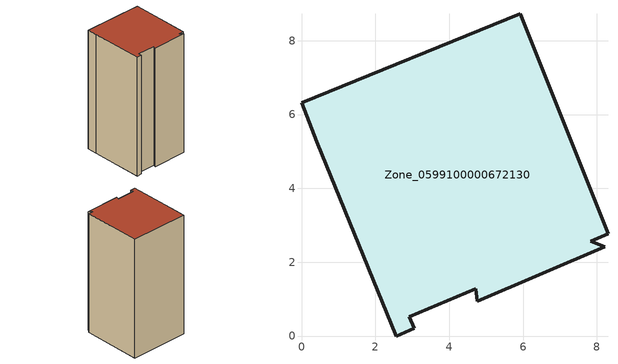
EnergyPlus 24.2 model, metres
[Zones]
Zone_0599100000672130
 floor ground (C_G): 8.22,2.41 4.75,0.94 4.72,1.28 2.92,0.53 3.05,0.21 2.56,0 0.41,5.26 0,6.31 5.92,8.72 8.3,2.77 7.84,2.57 z0
 wall outside (C_F): 2.56,0 3.05,0.21 2.92,0.53 4.72,1.28 4.75,0.94 8.22,2.41 7.84,2.57 8.3,2.77 5.92,8.72 0,6.31 0.41,5.26 2.56,0 z0:13.17
 roof outside (C_R): 7.84,2.57 8.3,2.77 5.92,8.72 0,6.31 0.41,5.26 2.56,0 3.05,0.21 2.92,0.53 4.72,1.28 4.75,0.94 8.22,2.41 z13.17
[BUILDING]
Pand.0599100000672130: North Axis=0; Terrain=City; Loads Convergence Tolerance Value=0.04; Temperature Convergence Tolerance Value=0.4; Solar Distribution=FullExterior; Maximum Number of Warmup Days=25; Minimum Number of Warmup Days=1
[Site:Location]
Rotterdam.The.Hague.AP_ZH_NLD Design_Conditions: Latitude=51.96; Longitude=4.45; Time Zone=1; Elevation=-4.5
[SITE:GROUNDTEMPERATURE:BUILDINGSURFACE]
18, 18, 18, 18, 18, 18, 18, 18, 18, 18, 18, 18
[MATERIAL] Thermal Absorptance=0.9; Solar Absorptance=0.7; Visible Absorptance=0.7
Name | Roughness | Thickness | Conductivity | Density | Specific Heat
G.TI.1946 | MediumSmooth | 0.15 | 1 | 540 | 1210
F.TI.1946 | Rough | 0.3 | 0.857143 | 1920 | 840
R.TI.1946 | MediumRough | 0.2 | 0.1 | 1500 | 1000
[CONSTRUCTION]
C_G: G.TI.1946
C_F: F.TI.1946
C_R: R.TI.1946
[ZONE]
Zone_0599100000672130: Type=1; Multiplier=1; Ceiling Height=Autocalculate; Volume=Autocalculate; Floor Area=autocalculate; Part of Total Floor Area=Yes
[ZONEINFILTRATION:DESIGNFLOWRATE]
Infil_Zone_0599100000672130: Zone or ZoneList or Space or SpaceList=Zone_0599100000672130; Schedule=AlwaysOn; Design Flow Rate Calculation Method=Flow/Area; Flow Rate per Floor Area=0.003; Constant Term Coefficient=1; Temperature Term Coefficient=0; Velocity Term Coefficient=0; Velocity Squared Term Coefficient=0
[HVACTEMPLATE:ZONE:IDEALLOADSAIRSYSTEM]
Zone_0599100000672130: Maximum Heating Supply Air Temperature=50; Minimum Cooling Supply Air Temperature=13; Maximum Heating Supply Air Humidity Ratio=0.0156; Minimum Cooling Supply Air Humidity Ratio=0.0077; Heating Limit=NoLimit; Cooling Limit=NoLimit; Dehumidification Control Type=ConstantSensibleHeatRatio; Cooling Sensible Heat Ratio=0.7; Dehumidification Setpoint=60; Humidification Control Type=None; Humidification Setpoint=30; Outdoor Air Method=None; Outdoor Air Flow Rate per Person=0.00944; Outdoor Air Flow Rate per Zone Floor Area=0; Outdoor Air Flow Rate per Zone=0; Demand Controlled Ventilation Type=None; Outdoor Air Economizer Type=NoEconomizer; Heat Recovery Type=None; Sensible Heat Recovery Effectiveness=0.7; Latent Heat Recovery Effectiveness=0.65
[ZONECONTROL:THERMOSTAT]
ThermostatControl_Zone_0599100000672130: Zone or ZoneList=Zone_0599100000672130; Control Type Schedule=DualSetpointControlType; Control 1=Thermostat_Zone_0599100000672130; Temperature Difference Between Cutout And Setpoint=0
[THERMOSTATSETPOINT:DUALSETPOINT]
Thermostat_Zone_0599100000672130: Heating Setpoint Temperature Schedule=HeatingSetpoint_Zone_0599100000672130; Cooling Setpoint Temperature Schedule=CoolingSetpoint_Zone_0599100000672130
[SCHEDULE:COMPACT]
HeatingSetpoint_Zone_0599100000672130: Through: 12/31, For: AllDays, Until: 24:00, 21
CoolingSetpoint_Zone_0599100000672130: Through: 12/31, For: AllDays, Until: 24:00, 24
DualSetpointControlType: Through: 12/31, For: AllDays, Until: 24:00, 4
AlwaysOn: Through: 12/31, For: AllDays, Until: 24:00, 1
